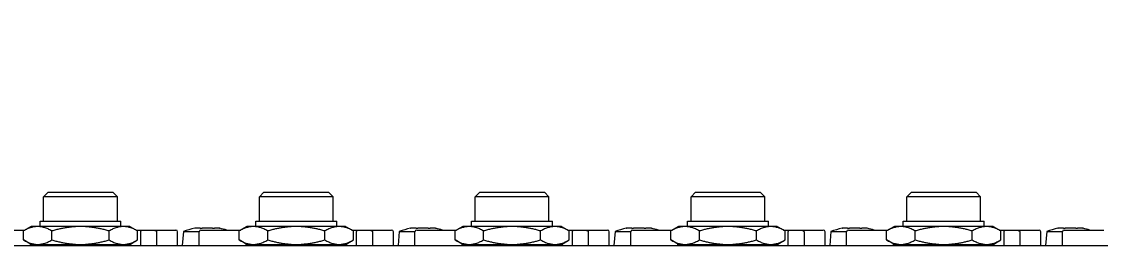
# Model space of a CAD drawing. Header units: millimetres. Extents: x 20 to 1660, y 4 to 1168.
# Drawn here: x 428.8 to 548.8, y 730.1 to 754.9 of the extents above; entities that cross this region are included whole.
import ezdxf

# ---------------------------------------------------------------- set-up
doc = ezdxf.new("R2010")
doc.units = ezdxf.units.MM
doc.header["$LTSCALE"] = 4
doc.layers.add('Dimensions(A H Standard)', color=7, linetype='Continuous', lineweight=9)
doc.layers.add('Visible Edges(A H Standard)', color=7, linetype='Continuous', lineweight=18)
doc.styles.add('DEFAULT-A H Standard', font='arial.ttf')
doc.dimstyles.new('DEFAULT', dxfattribs={"dimscale": 4, "dimtxt": 3, "dimasz": 2.5, "dimexe": 3, "dimexo": 1, "dimgap": 0.75, "dimtad": 1, "dimrnd": 1e-08, "dimzin": 0, "dimdsep": 46, "dimtxsty": 'DEFAULT-A H Standard', "dimcen": 0.09, "dimdle": 10, "dimclrd": 7, "dimclre": 7, "dimclrt": 7, "dimazin": 1, "dimtfac": 0.833333, "dimtofl": 0, "dimtmove": 0, "dimatfit": 3, "dimfxl": 0, "dimtolj": 1, "dimtzin": 0, "dimlwd": -1, "dimlwe": -1, "dimarcsym": 0})

# ---------------------------------------------------------------- blocks, each defined once
blk = doc.blocks.new('*D12')
at = {"layer": 'Defpoints', "color": 0, "linetype": 'Continuous'}
for p in [(194.88, 922.05), (194.88, 738.05), (675.88, 738.05)]:
    blk.add_point(p, dxfattribs=at)
at = {"layer": 'Dimensions(A H Standard)', "color": 7, "linetype": 'Continuous'}
for p, q in [((194.88, 742.05), (194.88, 934.05)), ((675.88, 742.05), (675.88, 934.05)), ((665.88, 922.05), (204.88, 922.05))]:
    blk.add_line(p, q, dxfattribs=at)
for points in [[(204.88, 923.72), (204.88, 920.39), (194.88, 922.05)], [(665.88, 923.72), (665.88, 920.39), (675.88, 922.05)]]:
    blk.add_solid(points, dxfattribs=at)
at = {"layer": 'Dimensions(A H Standard)', "color": 7, "linetype": 'Continuous', "insert": (410.25, 937.31), "char_height": 12, "attachment_point": 1, "style": 'DEFAULT-A H Standard'}
blk.add_mtext('\\A1;481.00', dxfattribs=at)

msp = doc.modelspace()

# ---------------------------------------------------------------- linework, layer by layer
at = {"layer": 'Visible Edges(A H Standard)'}
for p, q in [((431.776, 735.955), (431.276, 735.455)), ((439.476, 735.455), (431.276, 735.455)), ((431.276, 732.755), (431.276, 735.455)), ((431.776, 735.955), (438.976, 735.955)), ((438.976, 735.955), (439.476, 735.455)), ((439.476, 732.755), (439.476, 735.455)), ((455.776, 735.955), (455.276, 735.455)), ((463.476, 735.455), (455.276, 735.455)), ((455.276, 732.755), (455.276, 735.455)), ((455.776, 735.955), (462.976, 735.955)), ((462.976, 735.955), (463.476, 735.455)), ((463.476, 732.755), (463.476, 735.455)), ((479.776, 735.955), (479.276, 735.455)), ((487.476, 735.455), (479.276, 735.455)), ((479.276, 732.755), (479.276, 735.455)), ((479.776, 735.955), (486.976, 735.955)), ((486.976, 735.955), (487.476, 735.455)), ((487.476, 732.755), (487.476, 735.455)), ((503.776, 735.955), (503.276, 735.455)), ((511.476, 735.455), (503.276, 735.455)), ((503.276, 732.755), (503.276, 735.455)), ((503.776, 735.955), (510.976, 735.955)), ((510.976, 735.955), (511.476, 735.455)), ((511.476, 732.755), (511.476, 735.455)), ((527.776, 735.955), (527.276, 735.455)), ((535.476, 735.455), (527.276, 735.455)), ((527.276, 732.755), (527.276, 735.455)), ((527.776, 735.955), (534.976, 735.955)), ((534.976, 735.955), (535.476, 735.455)), ((535.476, 732.755), (535.476, 735.455)), ((429.892, 732.155), (429.026, 731.655)), ((440.861, 732.155), (429.892, 732.155)), ((430.876, 732.755), (439.876, 732.755)), ((430.876, 732.155), (430.876, 732.755)), ((439.876, 732.155), (439.876, 732.755)), ((440.861, 732.155), (441.727, 731.655)), ((448.689, 731.955), (448.106, 731.955)), ((450.059, 731.955), (448.894, 731.955)), ((450.847, 731.955), (450.264, 731.955)), ((453.892, 732.155), (453.026, 731.655)), ((464.861, 732.155), (453.892, 732.155)), ((454.876, 732.755), (463.876, 732.755)), ((454.876, 732.155), (454.876, 732.755)), ((463.876, 732.155), (463.876, 732.755)), ((464.861, 732.155), (465.727, 731.655)), ((472.689, 731.955), (472.106, 731.955)), ((474.059, 731.955), (472.894, 731.955)), ((474.847, 731.955), (474.264, 731.955)), ((477.892, 732.155), (477.026, 731.655)), ((488.861, 732.155), (477.892, 732.155)), ((478.876, 732.755), (487.876, 732.755)), ((478.876, 732.155), (478.876, 732.755)), ((487.876, 732.155), (487.876, 732.755)), ((488.861, 732.155), (489.727, 731.655)), ((496.689, 731.955), (496.106, 731.955)), ((498.059, 731.955), (496.894, 731.955)), ((498.847, 731.955), (498.264, 731.955)), ((501.892, 732.155), (501.026, 731.655)), ((512.861, 732.155), (501.892, 732.155)), ((502.876, 732.755), (511.876, 732.755)), ((502.876, 732.155), (502.876, 732.755)), ((511.876, 732.155), (511.876, 732.755)), ((512.861, 732.155), (513.727, 731.655)), ((520.689, 731.955), (520.106, 731.955)), ((522.059, 731.955), (520.894, 731.955)), ((522.847, 731.955), (522.264, 731.955)), ((525.892, 732.155), (525.026, 731.655)), ((536.861, 732.155), (525.892, 732.155)), ((526.876, 732.755), (535.876, 732.755)), ((526.876, 732.155), (526.876, 732.755)), ((535.876, 732.155), (535.876, 732.755)), ((536.861, 732.155), (537.727, 731.655)), ((544.689, 731.955), (544.106, 731.955)), ((546.059, 731.955), (544.894, 731.955)), ((546.847, 731.955), (546.264, 731.955)), ((424.776, 731.755), (429.199, 731.755)), ((429.026, 730.655), (429.026, 731.655)), ((432.201, 730.655), (432.201, 731.655)), ((438.552, 730.655), (438.552, 731.655)), ((441.554, 731.755), (442.345, 731.755)), ((441.727, 730.655), (441.727, 731.655)), ((442.084, 730.055), (442.084, 731.555)), ((442.345, 731.755), (443.363, 731.755)), ((443.363, 731.755), (445.976, 731.755)), ((443.84, 731.555), (443.84, 730.055)), ((446.176, 730.055), (446.176, 731.555)), ((446.829, 731.584), (446.695, 730.055)), ((446.829, 731.584), (448.579, 731.584)), ((448.576, 730.055), (448.576, 731.555)), ((448.776, 731.755), (453.199, 731.755)), ((453.026, 730.655), (453.026, 731.655)), ((456.201, 730.655), (456.201, 731.655)), ((462.552, 730.655), (462.552, 731.655)), ((465.554, 731.755), (466.345, 731.755)), ((465.727, 730.655), (465.727, 731.655)), ((466.084, 730.055), (466.084, 731.555)), ((466.345, 731.755), (467.363, 731.755)), ((467.363, 731.755), (469.976, 731.755)), ((467.84, 731.555), (467.84, 730.055)), ((470.176, 730.055), (470.176, 731.555)), ((470.829, 731.584), (470.695, 730.055)), ((470.829, 731.584), (472.579, 731.584)), ((472.576, 730.055), (472.576, 731.555)), ((472.776, 731.755), (477.199, 731.755)), ((477.026, 730.655), (477.026, 731.655)), ((480.201, 730.655), (480.201, 731.655)), ((486.552, 730.655), (486.552, 731.655)), ((489.554, 731.755), (490.345, 731.755)), ((489.727, 730.655), (489.727, 731.655)), ((490.084, 730.055), (490.084, 731.555)), ((490.345, 731.755), (491.363, 731.755)), ((491.363, 731.755), (493.976, 731.755)), ((491.84, 731.555), (491.84, 730.055)), ((494.176, 730.055), (494.176, 731.555)), ((494.829, 731.584), (494.695, 730.055)), ((494.829, 731.584), (496.579, 731.584)), ((496.576, 730.055), (496.576, 731.555)), ((496.776, 731.755), (501.199, 731.755)), ((501.026, 730.655), (501.026, 731.655)), ((504.201, 730.655), (504.201, 731.655)), ((510.552, 730.655), (510.552, 731.655)), ((513.554, 731.755), (514.345, 731.755)), ((513.727, 730.655), (513.727, 731.655)), ((514.084, 730.055), (514.084, 731.555)), ((514.345, 731.755), (515.363, 731.755)), ((515.363, 731.755), (517.976, 731.755)), ((515.84, 731.555), (515.84, 730.055)), ((518.176, 730.055), (518.176, 731.555)), ((518.829, 731.584), (518.695, 730.055)), ((518.829, 731.584), (520.579, 731.584)), ((520.576, 730.055), (520.576, 731.555)), ((520.776, 731.755), (525.199, 731.755)), ((525.026, 730.655), (525.026, 731.655)), ((528.201, 730.655), (528.201, 731.655)), ((534.552, 730.655), (534.552, 731.655)), ((537.554, 731.755), (538.345, 731.755)), ((537.727, 730.655), (537.727, 731.655)), ((538.084, 730.055), (538.084, 731.555)), ((538.345, 731.755), (539.363, 731.755)), ((539.363, 731.755), (541.976, 731.755)), ((539.84, 731.555), (539.84, 730.055)), ((542.176, 730.055), (542.176, 731.555)), ((542.829, 731.584), (542.695, 730.055)), ((542.829, 731.584), (544.579, 731.584)), ((544.576, 730.055), (544.576, 731.555)), ((544.776, 731.755), (549.199, 731.755)), ((219.376, 730.055), (651.376, 730.055)), ((429.892, 730.155), (429.026, 730.655)), ((429.809, 730.055), (429.809, 730.202)), ((429.892, 730.155), (440.861, 730.155)), ((430.376, 730.155), (430.376, 730.055)), ((430.876, 730.055), (430.876, 730.155)), ((439.876, 730.055), (439.876, 730.155)), ((440.032, 730.055), (440.032, 730.155)), ((440.376, 730.055), (440.376, 730.155)), ((440.861, 730.155), (441.727, 730.655)), ((440.943, 730.202), (440.943, 730.055)), ((453.892, 730.155), (453.026, 730.655)), ((453.809, 730.055), (453.809, 730.202)), ((453.892, 730.155), (464.861, 730.155)), ((454.376, 730.155), (454.376, 730.055)), ((454.876, 730.055), (454.876, 730.155)), ((463.876, 730.055), (463.876, 730.155)), ((464.032, 730.055), (464.032, 730.155)), ((464.376, 730.055), (464.376, 730.155)), ((464.861, 730.155), (465.727, 730.655)), ((464.943, 730.202), (464.943, 730.055)), ((477.892, 730.155), (477.026, 730.655)), ((477.809, 730.055), (477.809, 730.202)), ((477.892, 730.155), (488.861, 730.155)), ((478.376, 730.155), (478.376, 730.055)), ((478.876, 730.055), (478.876, 730.155)), ((487.876, 730.055), (487.876, 730.155)), ((488.032, 730.055), (488.032, 730.155)), ((488.376, 730.055), (488.376, 730.155)), ((488.861, 730.155), (489.727, 730.655)), ((488.943, 730.202), (488.943, 730.055)), ((501.892, 730.155), (501.026, 730.655)), ((501.809, 730.055), (501.809, 730.202)), ((501.892, 730.155), (512.861, 730.155)), ((502.376, 730.155), (502.376, 730.055)), ((502.876, 730.055), (502.876, 730.155)), ((511.876, 730.055), (511.876, 730.155)), ((512.032, 730.055), (512.032, 730.155)), ((512.376, 730.055), (512.376, 730.155)), ((512.861, 730.155), (513.727, 730.655)), ((512.943, 730.202), (512.943, 730.055)), ((525.892, 730.155), (525.026, 730.655)), ((525.809, 730.055), (525.809, 730.202)), ((525.892, 730.155), (536.861, 730.155)), ((526.376, 730.155), (526.376, 730.055)), ((526.876, 730.055), (526.876, 730.155)), ((535.876, 730.055), (535.876, 730.155)), ((536.032, 730.055), (536.032, 730.155)), ((536.376, 730.055), (536.376, 730.155)), ((536.861, 730.155), (537.727, 730.655)), ((536.943, 730.202), (536.943, 730.055))]:
    msp.add_line(p, q, dxfattribs=at)
for centre, radius, start, end in [((449.476, 724.855), 7.231, 101.16299, 111.47562), ((449.476, 724.855), 7.231, 72.57103, 78.83701), ((473.476, 724.855), 7.231, 101.16299, 111.47562), ((473.476, 724.855), 7.231, 72.57103, 78.83701), ((497.476, 724.855), 7.231, 101.16299, 111.47562), ((497.476, 724.855), 7.231, 72.57103, 78.83701), ((521.476, 724.855), 7.231, 101.16299, 111.47562), ((521.476, 724.855), 7.231, 72.57103, 78.83701), ((545.476, 724.855), 7.231, 101.16299, 111.47562), ((545.476, 724.855), 7.231, 72.57103, 78.83701), ((445.976, 731.555), 0.2, 0, 90), ((448.776, 731.555), 0.2, 90, 180), ((469.976, 731.555), 0.2, 0, 90), ((472.776, 731.555), 0.2, 90, 180), ((493.976, 731.555), 0.2, 0, 90), ((496.776, 731.555), 0.2, 90, 180), ((517.976, 731.555), 0.2, 0, 90), ((520.776, 731.555), 0.2, 90, 180), ((541.976, 731.555), 0.2, 0, 90), ((544.776, 731.555), 0.2, 90, 180)]:
    msp.add_arc(centre, radius, start, end, dxfattribs=at)
for points in [[(432.201, 731.655), (430.613, 732.571), (429.026, 731.655)], [(438.552, 731.655), (435.376, 732.571), (432.201, 731.655)], [(441.727, 731.655), (440.14, 732.571), (438.552, 731.655)], [(456.201, 731.655), (454.613, 732.571), (453.026, 731.655)], [(462.552, 731.655), (459.376, 732.571), (456.201, 731.655)], [(465.727, 731.655), (464.14, 732.571), (462.552, 731.655)], [(480.201, 731.655), (478.613, 732.571), (477.026, 731.655)], [(486.552, 731.655), (483.376, 732.571), (480.201, 731.655)], [(489.727, 731.655), (488.14, 732.571), (486.552, 731.655)], [(504.201, 731.655), (502.613, 732.571), (501.026, 731.655)], [(510.552, 731.655), (507.376, 732.571), (504.201, 731.655)], [(513.727, 731.655), (512.14, 732.571), (510.552, 731.655)], [(528.201, 731.655), (526.613, 732.571), (525.026, 731.655)], [(534.552, 731.655), (531.376, 732.571), (528.201, 731.655)], [(537.727, 731.655), (536.14, 732.571), (534.552, 731.655)], [(429.026, 730.655), (430.613, 729.738), (432.201, 730.655)], [(432.201, 730.655), (435.376, 729.738), (438.552, 730.655)], [(438.552, 730.655), (440.14, 729.738), (441.727, 730.655)], [(453.026, 730.655), (454.613, 729.738), (456.201, 730.655)], [(456.201, 730.655), (459.376, 729.738), (462.552, 730.655)], [(462.552, 730.655), (464.14, 729.738), (465.727, 730.655)], [(477.026, 730.655), (478.613, 729.738), (480.201, 730.655)], [(480.201, 730.655), (483.376, 729.738), (486.552, 730.655)], [(486.552, 730.655), (488.14, 729.738), (489.727, 730.655)], [(501.026, 730.655), (502.613, 729.738), (504.201, 730.655)], [(504.201, 730.655), (507.376, 729.738), (510.552, 730.655)], [(510.552, 730.655), (512.14, 729.738), (513.727, 730.655)], [(525.026, 730.655), (526.613, 729.738), (528.201, 730.655)], [(528.201, 730.655), (531.376, 729.738), (534.552, 730.655)], [(534.552, 730.655), (536.14, 729.738), (537.727, 730.655)]]:
    msp.add_rational_spline(points, [1, 1.15470053838, 1], degree=2, dxfattribs=at)
for points, knots in [([(448.076, 731.95), (448.076, 731.95), (448.079, 731.95), (448.09, 731.952), (448.097, 731.953), (448.106, 731.955)], [0.031546833, 0.031546833, 0.031546833, 0.031546833, 0.037843043, 0.037843043, 0.043488002, 0.043488002, 0.043488002, 0.043488002]), ([(448.689, 731.955), (448.704, 731.952), (448.725, 731.951), (448.758, 731.95), (448.767, 731.95), (448.776, 731.95)], [0.019799734, 0.019799734, 0.019799734, 0.019799734, 0.02841315, 0.02841315, 0.031546833, 0.031546833, 0.031546833, 0.031546833]), ([(448.776, 731.95), (448.796, 731.95), (448.816, 731.95), (448.854, 731.952), (448.874, 731.953), (448.894, 731.955)], [0.031546833, 0.031546833, 0.031546833, 0.031546833, 0.037843043, 0.037843043, 0.043488002, 0.043488002, 0.043488002, 0.043488002]), ([(450.059, 731.955), (450.088, 731.952), (450.118, 731.951), (450.157, 731.95), (450.167, 731.95), (450.176, 731.95)], [0.019799734, 0.019799734, 0.019799734, 0.019799734, 0.02841315, 0.02841315, 0.031546833, 0.031546833, 0.031546833, 0.031546833]), ([(450.176, 731.95), (450.196, 731.95), (450.213, 731.95), (450.241, 731.952), (450.253, 731.953), (450.264, 731.955)], [0.031546833, 0.031546833, 0.031546833, 0.031546833, 0.037843043, 0.037843043, 0.043488002, 0.043488002, 0.043488002, 0.043488002]), ([(450.847, 731.955), (450.86, 731.952), (450.87, 731.951), (450.876, 731.95), (450.876, 731.95), (450.876, 731.95)], [0.019800537, 0.019800537, 0.019800537, 0.019800537, 0.028440908, 0.028440908, 0.031547842, 0.031547842, 0.031547842, 0.031547842]), ([(472.076, 731.95), (472.076, 731.95), (472.079, 731.95), (472.09, 731.952), (472.097, 731.953), (472.106, 731.955)], [0.031546833, 0.031546833, 0.031546833, 0.031546833, 0.037843043, 0.037843043, 0.043488002, 0.043488002, 0.043488002, 0.043488002]), ([(472.689, 731.955), (472.704, 731.952), (472.725, 731.951), (472.758, 731.95), (472.767, 731.95), (472.776, 731.95)], [0.019799734, 0.019799734, 0.019799734, 0.019799734, 0.02841315, 0.02841315, 0.031546833, 0.031546833, 0.031546833, 0.031546833]), ([(472.776, 731.95), (472.796, 731.95), (472.816, 731.95), (472.854, 731.952), (472.874, 731.953), (472.894, 731.955)], [0.031546833, 0.031546833, 0.031546833, 0.031546833, 0.037843043, 0.037843043, 0.043488002, 0.043488002, 0.043488002, 0.043488002]), ([(474.059, 731.955), (474.088, 731.952), (474.118, 731.951), (474.157, 731.95), (474.167, 731.95), (474.176, 731.95)], [0.019799734, 0.019799734, 0.019799734, 0.019799734, 0.02841315, 0.02841315, 0.031546833, 0.031546833, 0.031546833, 0.031546833]), ([(474.176, 731.95), (474.196, 731.95), (474.213, 731.95), (474.241, 731.952), (474.253, 731.953), (474.264, 731.955)], [0.031546833, 0.031546833, 0.031546833, 0.031546833, 0.037843043, 0.037843043, 0.043488002, 0.043488002, 0.043488002, 0.043488002]), ([(474.847, 731.955), (474.86, 731.952), (474.87, 731.951), (474.876, 731.95), (474.876, 731.95), (474.876, 731.95)], [0.019800537, 0.019800537, 0.019800537, 0.019800537, 0.028440908, 0.028440908, 0.031547842, 0.031547842, 0.031547842, 0.031547842]), ([(496.076, 731.95), (496.076, 731.95), (496.079, 731.95), (496.09, 731.952), (496.097, 731.953), (496.106, 731.955)], [0.031546833, 0.031546833, 0.031546833, 0.031546833, 0.037843043, 0.037843043, 0.043488002, 0.043488002, 0.043488002, 0.043488002]), ([(496.689, 731.955), (496.704, 731.952), (496.725, 731.951), (496.758, 731.95), (496.767, 731.95), (496.776, 731.95)], [0.019799734, 0.019799734, 0.019799734, 0.019799734, 0.02841315, 0.02841315, 0.031546833, 0.031546833, 0.031546833, 0.031546833]), ([(496.776, 731.95), (496.796, 731.95), (496.816, 731.95), (496.854, 731.952), (496.874, 731.953), (496.894, 731.955)], [0.031546833, 0.031546833, 0.031546833, 0.031546833, 0.037843043, 0.037843043, 0.043488002, 0.043488002, 0.043488002, 0.043488002]), ([(498.059, 731.955), (498.088, 731.952), (498.118, 731.951), (498.157, 731.95), (498.167, 731.95), (498.176, 731.95)], [0.019799734, 0.019799734, 0.019799734, 0.019799734, 0.02841315, 0.02841315, 0.031546833, 0.031546833, 0.031546833, 0.031546833]), ([(498.176, 731.95), (498.196, 731.95), (498.213, 731.95), (498.241, 731.952), (498.253, 731.953), (498.264, 731.955)], [0.031546833, 0.031546833, 0.031546833, 0.031546833, 0.037843043, 0.037843043, 0.043488002, 0.043488002, 0.043488002, 0.043488002]), ([(498.847, 731.955), (498.86, 731.952), (498.87, 731.951), (498.876, 731.95), (498.876, 731.95), (498.876, 731.95)], [0.019800537, 0.019800537, 0.019800537, 0.019800537, 0.028440908, 0.028440908, 0.031547842, 0.031547842, 0.031547842, 0.031547842]), ([(520.076, 731.95), (520.076, 731.95), (520.079, 731.95), (520.09, 731.952), (520.097, 731.953), (520.106, 731.955)], [0.031546833, 0.031546833, 0.031546833, 0.031546833, 0.037843043, 0.037843043, 0.043488002, 0.043488002, 0.043488002, 0.043488002]), ([(520.689, 731.955), (520.704, 731.952), (520.725, 731.951), (520.758, 731.95), (520.767, 731.95), (520.776, 731.95)], [0.019799734, 0.019799734, 0.019799734, 0.019799734, 0.02841315, 0.02841315, 0.031546833, 0.031546833, 0.031546833, 0.031546833]), ([(520.776, 731.95), (520.796, 731.95), (520.816, 731.95), (520.854, 731.952), (520.874, 731.953), (520.894, 731.955)], [0.031546833, 0.031546833, 0.031546833, 0.031546833, 0.037843043, 0.037843043, 0.043488002, 0.043488002, 0.043488002, 0.043488002]), ([(522.059, 731.955), (522.088, 731.952), (522.118, 731.951), (522.157, 731.95), (522.167, 731.95), (522.176, 731.95)], [0.019799734, 0.019799734, 0.019799734, 0.019799734, 0.02841315, 0.02841315, 0.031546833, 0.031546833, 0.031546833, 0.031546833]), ([(522.176, 731.95), (522.196, 731.95), (522.213, 731.95), (522.241, 731.952), (522.253, 731.953), (522.264, 731.955)], [0.031546833, 0.031546833, 0.031546833, 0.031546833, 0.037843043, 0.037843043, 0.043488002, 0.043488002, 0.043488002, 0.043488002]), ([(522.847, 731.955), (522.86, 731.952), (522.87, 731.951), (522.876, 731.95), (522.876, 731.95), (522.876, 731.95)], [0.019800537, 0.019800537, 0.019800537, 0.019800537, 0.028440908, 0.028440908, 0.031547842, 0.031547842, 0.031547842, 0.031547842]), ([(544.076, 731.95), (544.076, 731.95), (544.079, 731.95), (544.09, 731.952), (544.097, 731.953), (544.106, 731.955)], [0.031546833, 0.031546833, 0.031546833, 0.031546833, 0.037843043, 0.037843043, 0.043488002, 0.043488002, 0.043488002, 0.043488002]), ([(544.689, 731.955), (544.704, 731.952), (544.725, 731.951), (544.758, 731.95), (544.767, 731.95), (544.776, 731.95)], [0.019799734, 0.019799734, 0.019799734, 0.019799734, 0.02841315, 0.02841315, 0.031546833, 0.031546833, 0.031546833, 0.031546833]), ([(544.776, 731.95), (544.796, 731.95), (544.816, 731.95), (544.854, 731.952), (544.874, 731.953), (544.894, 731.955)], [0.031546833, 0.031546833, 0.031546833, 0.031546833, 0.037843043, 0.037843043, 0.043488002, 0.043488002, 0.043488002, 0.043488002]), ([(546.059, 731.955), (546.088, 731.952), (546.118, 731.951), (546.157, 731.95), (546.167, 731.95), (546.176, 731.95)], [0.019799734, 0.019799734, 0.019799734, 0.019799734, 0.02841315, 0.02841315, 0.031546833, 0.031546833, 0.031546833, 0.031546833]), ([(546.176, 731.95), (546.196, 731.95), (546.213, 731.95), (546.241, 731.952), (546.253, 731.953), (546.264, 731.955)], [0.031546833, 0.031546833, 0.031546833, 0.031546833, 0.037843043, 0.037843043, 0.043488002, 0.043488002, 0.043488002, 0.043488002]), ([(546.847, 731.955), (546.86, 731.952), (546.87, 731.951), (546.876, 731.95), (546.876, 731.95), (546.876, 731.95)], [0.019800537, 0.019800537, 0.019800537, 0.019800537, 0.028440908, 0.028440908, 0.031547842, 0.031547842, 0.031547842, 0.031547842]), ([(442.084, 731.555), (442.084, 731.565), (442.085, 731.575), (442.089, 731.599), (442.092, 731.611), (442.101, 731.639), (442.108, 731.653), (442.127, 731.683), (442.142, 731.699), (442.191, 731.732), (442.23, 731.746), (442.304, 731.754), (442.324, 731.755), (442.345, 731.755)], [0.45842334, 0.45842334, 0.45842334, 0.45842334, 0.46680848, 0.46680848, 0.4777807, 0.4777807, 0.49393714, 0.49393714, 0.51869011, 0.51869011, 0.55339771, 0.55339771, 0.56534432, 0.56534432, 0.56534432, 0.56534432]), ([(443.363, 731.755), (443.427, 731.755), (443.489, 731.751), (443.633, 731.731), (443.697, 731.71), (443.771, 731.669), (443.791, 731.652), (443.817, 731.623), (443.826, 731.611), (443.834, 731.59), (443.837, 731.583), (443.84, 731.569), (443.84, 731.562), (443.84, 731.555)], [0.239876037, 0.239876037, 0.239876037, 0.239876037, 0.248412927, 0.248412927, 0.260810739, 0.260810739, 0.267852085, 0.267852085, 0.272470722, 0.272470722, 0.274662662, 0.274662662, 0.276815777, 0.276815777, 0.276815777, 0.276815777]), ([(466.084, 731.555), (466.084, 731.565), (466.085, 731.575), (466.089, 731.599), (466.092, 731.611), (466.101, 731.639), (466.108, 731.653), (466.127, 731.683), (466.142, 731.699), (466.191, 731.732), (466.23, 731.746), (466.304, 731.754), (466.324, 731.755), (466.345, 731.755)], [0.45842334, 0.45842334, 0.45842334, 0.45842334, 0.46680848, 0.46680848, 0.4777807, 0.4777807, 0.49393714, 0.49393714, 0.51869011, 0.51869011, 0.55339771, 0.55339771, 0.56534432, 0.56534432, 0.56534432, 0.56534432]), ([(467.363, 731.755), (467.427, 731.755), (467.489, 731.751), (467.633, 731.731), (467.697, 731.71), (467.771, 731.669), (467.791, 731.652), (467.817, 731.623), (467.826, 731.611), (467.834, 731.59), (467.837, 731.583), (467.84, 731.569), (467.84, 731.562), (467.84, 731.555)], [0.239876037, 0.239876037, 0.239876037, 0.239876037, 0.248412927, 0.248412927, 0.260810739, 0.260810739, 0.267852085, 0.267852085, 0.272470722, 0.272470722, 0.274662662, 0.274662662, 0.276815777, 0.276815777, 0.276815777, 0.276815777]), ([(490.084, 731.555), (490.084, 731.565), (490.085, 731.575), (490.089, 731.599), (490.092, 731.611), (490.101, 731.639), (490.108, 731.653), (490.127, 731.683), (490.142, 731.699), (490.191, 731.732), (490.23, 731.746), (490.304, 731.754), (490.324, 731.755), (490.345, 731.755)], [0.45842334, 0.45842334, 0.45842334, 0.45842334, 0.46680848, 0.46680848, 0.4777807, 0.4777807, 0.49393714, 0.49393714, 0.51869011, 0.51869011, 0.55339771, 0.55339771, 0.56534432, 0.56534432, 0.56534432, 0.56534432]), ([(491.363, 731.755), (491.427, 731.755), (491.489, 731.751), (491.633, 731.731), (491.697, 731.71), (491.771, 731.669), (491.791, 731.652), (491.817, 731.623), (491.826, 731.611), (491.834, 731.59), (491.837, 731.583), (491.84, 731.569), (491.84, 731.562), (491.84, 731.555)], [0.239876037, 0.239876037, 0.239876037, 0.239876037, 0.248412927, 0.248412927, 0.260810739, 0.260810739, 0.267852085, 0.267852085, 0.272470722, 0.272470722, 0.274662662, 0.274662662, 0.276815777, 0.276815777, 0.276815777, 0.276815777]), ([(514.084, 731.555), (514.084, 731.565), (514.085, 731.575), (514.089, 731.599), (514.092, 731.611), (514.101, 731.639), (514.108, 731.653), (514.127, 731.683), (514.142, 731.699), (514.191, 731.732), (514.23, 731.746), (514.304, 731.754), (514.324, 731.755), (514.345, 731.755)], [0.45842334, 0.45842334, 0.45842334, 0.45842334, 0.46680848, 0.46680848, 0.4777807, 0.4777807, 0.49393714, 0.49393714, 0.51869011, 0.51869011, 0.55339771, 0.55339771, 0.56534432, 0.56534432, 0.56534432, 0.56534432]), ([(515.363, 731.755), (515.427, 731.755), (515.489, 731.751), (515.633, 731.731), (515.697, 731.71), (515.771, 731.669), (515.791, 731.652), (515.817, 731.623), (515.826, 731.611), (515.834, 731.59), (515.837, 731.583), (515.84, 731.569), (515.84, 731.562), (515.84, 731.555)], [0.239876037, 0.239876037, 0.239876037, 0.239876037, 0.248412927, 0.248412927, 0.260810739, 0.260810739, 0.267852085, 0.267852085, 0.272470722, 0.272470722, 0.274662662, 0.274662662, 0.276815777, 0.276815777, 0.276815777, 0.276815777]), ([(538.084, 731.555), (538.084, 731.565), (538.085, 731.575), (538.089, 731.599), (538.092, 731.611), (538.101, 731.639), (538.108, 731.653), (538.127, 731.683), (538.142, 731.699), (538.191, 731.732), (538.23, 731.746), (538.304, 731.754), (538.324, 731.755), (538.345, 731.755)], [0.45842334, 0.45842334, 0.45842334, 0.45842334, 0.46680848, 0.46680848, 0.4777807, 0.4777807, 0.49393714, 0.49393714, 0.51869011, 0.51869011, 0.55339771, 0.55339771, 0.56534432, 0.56534432, 0.56534432, 0.56534432]), ([(539.363, 731.755), (539.427, 731.755), (539.489, 731.751), (539.633, 731.731), (539.697, 731.71), (539.771, 731.669), (539.791, 731.652), (539.817, 731.623), (539.826, 731.611), (539.834, 731.59), (539.837, 731.583), (539.84, 731.569), (539.84, 731.562), (539.84, 731.555)], [0.239876037, 0.239876037, 0.239876037, 0.239876037, 0.248412927, 0.248412927, 0.260810739, 0.260810739, 0.267852085, 0.267852085, 0.272470722, 0.272470722, 0.274662662, 0.274662662, 0.276815777, 0.276815777, 0.276815777, 0.276815777])]:
    msp.add_open_spline(points, degree=3, knots=knots, dxfattribs=at)

# ---------------------------------------------------------------- dimensions: what is measured, and where the dimension line sits
at = {"layer": 'Dimensions(A H Standard)', "color": 7, "linetype": 'Continuous'}
dim = msp.add_linear_dim(base=(194.876, 922.055), p1=(675.876, 738.055), p2=(194.876, 738.055), dimstyle='DEFAULT', override={"dimdec": 2, "dimtp": 0, "dimtm": 0, "dimtdec": 2, "dimatfit": 1}, dxfattribs=at)
dim.commit()
dim.dimension.update_dxf_attribs({"geometry": '*D12', "text_midpoint": (435.376, 922.055), "dimtype": 160})

doc.saveas('drawing.dxf')
